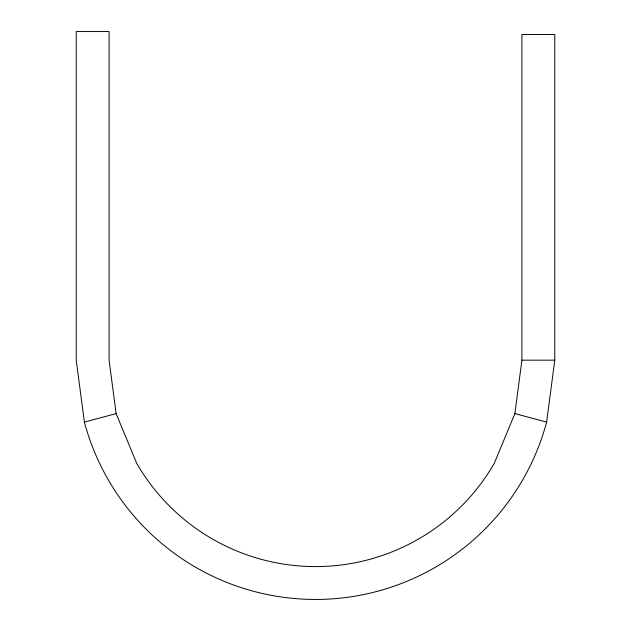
<?xml version="1.0" encoding="UTF-8"?>
<svg xmlns="http://www.w3.org/2000/svg" width="631" height="631" viewBox="0 0 631 631"><rect width="100%" height="100%" fill="white"/><g stroke="black" fill="none" stroke-linecap="round" stroke-linejoin="round"><path stroke-width="0.95" d="M514.872 413.605L521.908 360.175L521.908 34.5L554.775 34.5L554.775 360.175L546.62 422.107A239.275 239.275 0 0 1 84.38 422.107L76.225 360.175L76.225 31.55L109.092 31.55L109.092 360.175L116.128 413.605L136.746 463.383A206.408 206.408 0 0 0 494.254 463.383L514.872 413.605L546.62 422.107M84.38 422.107L116.128 413.605M521.908 360.175L554.775 360.175"/></g></svg>
